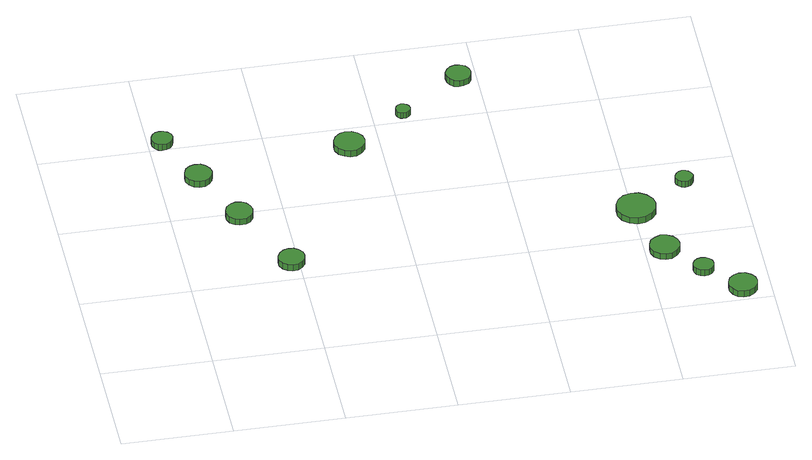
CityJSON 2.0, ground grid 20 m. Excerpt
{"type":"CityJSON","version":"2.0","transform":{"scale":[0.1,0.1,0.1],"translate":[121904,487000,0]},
"CityObjects":{
"tree1":{"type":"SolitaryVegetationObject","attributes":{"function":"something"},"geometry":[{"type":"MultiSurface","lod":"1","boundaries":[[[0,1,2,3,4,5,6,7,8,9,10,11,12,13,14]],[[15,16,17,18,19,20,21,22,23,24,25,26,27,28,29]],[[0,29,28,1]],[[1,28,27,2]],[[2,27,26,3]],[[3,26,25,4]],[[4,25,24,5]],[[5,24,23,6]],[[6,23,22,7]],[[7,22,21,8]],[[8,21,20,9]],[[9,20,19,10]],[[10,19,18,11]],[[11,18,17,12]],[[12,17,16,13]],[[13,16,15,14]],[[14,15,29,0]]]}]},
"tree2":{"type":"SolitaryVegetationObject","attributes":{"function":"something"},"geometry":[{"type":"MultiSurface","lod":"1","boundaries":[[[30,31,32,33,34,35,36,37,38,39,40,41,42,43,44]],[[45,46,47,48,49,50,51,52,53,54,55,56,57,58,59]],[[30,59,58,31]],[[31,58,57,32]],[[32,57,56,33]],[[33,56,55,34]],[[34,55,54,35]],[[35,54,53,36]],[[36,53,52,37]],[[37,52,51,38]],[[38,51,50,39]],[[39,50,49,40]],[[40,49,48,41]],[[41,48,47,42]],[[42,47,46,43]],[[43,46,45,44]],[[44,45,59,30]]]}]},
"tree3":{"type":"SolitaryVegetationObject","attributes":{"function":"something"},"geometry":[{"type":"MultiSurface","lod":"1","boundaries":[[[60,61,62,63,64,65,66,67,68,69,70,71,72,73,74]],[[75,76,77,78,79,80,81,82,83,84,85,86,87,88,89]],[[60,89,88,61]],[[61,88,87,62]],[[62,87,86,63]],[[63,86,85,64]],[[64,85,84,65]],[[65,84,83,66]],[[66,83,82,67]],[[67,82,81,68]],[[68,81,80,69]],[[69,80,79,70]],[[70,79,78,71]],[[71,78,77,72]],[[72,77,76,73]],[[73,76,75,74]],[[74,75,89,60]]]}]},
"tree4":{"type":"SolitaryVegetationObject","attributes":{"function":"something"},"geometry":[{"type":"MultiSurface","lod":"1","boundaries":[[[90,91,92,93,94,95,96,97,98,99,100,101,102,103,104]],[[105,106,107,108,109,110,111,112,113,114,115,116,117,118,119]],[[90,119,118,91]],[[91,118,117,92]],[[92,117,116,93]],[[93,116,115,94]],[[94,115,114,95]],[[95,114,113,96]],[[96,113,112,97]],[[97,112,111,98]],[[98,111,110,99]],[[99,110,109,100]],[[100,109,108,101]],[[101,108,107,102]],[[102,107,106,103]],[[103,106,105,104]],[[104,105,119,90]]]}]},
"tree5":{"type":"SolitaryVegetationObject","attributes":{"function":"something"},"geometry":[{"type":"MultiSurface","lod":"1","boundaries":[[[120,121,122,123,124,125,126,127,128,129,130,131,132,133,134]],[[135,136,137,138,139,140,141,142,143,144,145,146,147,148,149]],[[120,149,148,121]],[[121,148,147,122]],[[122,147,146,123]],[[123,146,145,124]],[[124,145,144,125]],[[125,144,143,126]],[[126,143,142,127]],[[127,142,141,128]],[[128,141,140,129]],[[129,140,139,130]],[[130,139,138,131]],[[131,138,137,132]],[[132,137,136,133]],[[133,136,135,134]],[[134,135,149,120]]]}]},
"tree6":{"type":"SolitaryVegetationObject","attributes":{"function":"something"},"geometry":[{"type":"MultiSurface","lod":"1","boundaries":[[[150,151,152,153,154,155,156,157,158,159,160,161,162,163,164]],[[165,166,167,168,169,170,171,172,173,174,175,176,177,178,179]],[[150,179,178,151]],[[151,178,177,152]],[[152,177,176,153]],[[153,176,175,154]],[[154,175,174,155]],[[155,174,173,156]],[[156,173,172,157]],[[157,172,171,158]],[[158,171,170,159]],[[159,170,169,160]],[[160,169,168,161]],[[161,168,167,162]],[[162,167,166,163]],[[163,166,165,164]],[[164,165,179,150]]]}]},
"tree7":{"type":"SolitaryVegetationObject","attributes":{"function":"something"},"geometry":[{"type":"MultiSurface","lod":"1","boundaries":[[[180,181,182,183,184,185,186,187,188,189,190,191,192,193,194]],[[195,196,197,198,199,200,201,202,203,204,205,206,207,208,209]],[[180,209,208,181]],[[181,208,207,182]],[[182,207,206,183]],[[183,206,205,184]],[[184,205,204,185]],[[185,204,203,186]],[[186,203,202,187]],[[187,202,201,188]],[[188,201,200,189]],[[189,200,199,190]],[[190,199,198,191]],[[191,198,197,192]],[[192,197,196,193]],[[193,196,195,194]],[[194,195,209,180]]]}]},
"tree8":{"type":"SolitaryVegetationObject","attributes":{"function":"something"},"geometry":[{"type":"MultiSurface","lod":"1","boundaries":[[[210,211,212,213,214,215,216,217,218,219,220,221,222,223,224]],[[225,226,227,228,229,230,231,232,233,234,235,236,237,238,239]],[[210,239,238,211]],[[211,238,237,212]],[[212,237,236,213]],[[213,236,235,214]],[[214,235,234,215]],[[215,234,233,216]],[[216,233,232,217]],[[217,232,231,218]],[[218,231,230,219]],[[219,230,229,220]],[[220,229,228,221]],[[221,228,227,222]],[[222,227,226,223]],[[223,226,225,224]],[[224,225,239,210]]]}]},
"tree9":{"type":"SolitaryVegetationObject","attributes":{"function":"something"},"geometry":[{"type":"MultiSurface","lod":"1","boundaries":[[[240,241,242,243,244,245,246,247,248,249,250,251,252,253,254]],[[255,256,257,258,259,260,261,262,263,264,265,266,267,268,269]],[[240,269,268,241]],[[241,268,267,242]],[[242,267,266,243]],[[243,266,265,244]],[[244,265,264,245]],[[245,264,263,246]],[[246,263,262,247]],[[247,262,261,248]],[[248,261,260,249]],[[249,260,259,250]],[[250,259,258,251]],[[251,258,257,252]],[[252,257,256,253]],[[253,256,255,254]],[[254,255,269,240]]]}]},
"tree10":{"type":"SolitaryVegetationObject","attributes":{"function":"something"},"geometry":[{"type":"MultiSurface","lod":"1","boundaries":[[[270,271,272,273,274,275,276,277,278,279,280,281,282,283,284]],[[285,286,287,288,289,290,291,292,293,294,295,296,297,298,299]],[[270,299,298,271]],[[271,298,297,272]],[[272,297,296,273]],[[273,296,295,274]],[[274,295,294,275]],[[275,294,293,276]],[[276,293,292,277]],[[277,292,291,278]],[[278,291,290,279]],[[279,290,289,280]],[[280,289,288,281]],[[281,288,287,282]],[[282,287,286,283]],[[283,286,285,284]],[[284,285,299,270]]]}]},
"tree11":{"type":"SolitaryVegetationObject","attributes":{"function":"something"},"geometry":[{"type":"MultiSurface","lod":"1","boundaries":[[[300,301,302,303,304,305,306,307,308,309,310,311,312,313,314]],[[315,316,317,318,319,320,321,322,323,324,325,326,327,328,329]],[[300,329,328,301]],[[301,328,327,302]],[[302,327,326,303]],[[303,326,325,304]],[[304,325,324,305]],[[305,324,323,306]],[[306,323,322,307]],[[307,322,321,308]],[[308,321,320,309]],[[309,320,319,310]],[[310,319,318,311]],[[311,318,317,312]],[[312,317,316,313]],[[313,316,315,314]],[[314,315,329,300]]]}]},
"tree12":{"type":"SolitaryVegetationObject","attributes":{"function":"something"},"geometry":[{"type":"MultiSurface","lod":"1","boundaries":[[[330,331,332,333,334,335,336,337,338,339,340,341,342,343,344]],[[345,346,347,348,349,350,351,352,353,354,355,356,357,358,359]],[[330,359,358,331]],[[331,358,357,332]],[[332,357,356,333]],[[333,356,355,334]],[[334,355,354,335]],[[335,354,353,336]],[[336,353,352,337]],[[337,352,351,338]],[[338,351,350,339]],[[339,350,349,340]],[[340,349,348,341]],[[341,348,347,342]],[[342,347,346,343]],[[343,346,345,344]],[[344,345,359,330]]]}]}
},
"vertices":[
[43,610,20],[41,618,20],[36,624,20],[29,628,20],[21,629,20],[14,627,20],[8,621,20],[5,614,20],[5,606,20],[8,599,20],[14,593,20],[21,591,20],[29,592,20],[36,596,20],[41,602,20],[41,602,7],[36,596,7],[29,592,7],[21,591,7],[14,593,7],[8,599,7],[5,606,7],[5,614,7],[8,621,7],[14,627,7],[21,629,7],[29,628,7],[36,624,7],[41,618,7],[43,610,7],
[94,506,16],[91,516,16],[85,525,16],[77,530,16],[66,531,16],[57,528,16],[49,521,16],[45,511,16],[45,501,16],[49,492,16],[57,485,16],[66,482,16],[77,483,16],[85,488,16],[91,496,16],[91,496,3],[85,488,3],[77,483,3],[66,482,3],[57,485,3],[49,492,3],[45,501,3],[45,511,3],[49,521,3],[57,528,3],[66,531,3],[77,530,3],[85,525,3],[91,516,3],[94,506,3],
[144,390,15],[142,400,15],[136,409,15],[128,414,15],[117,415,15],[108,412,15],[100,405,15],[96,395,15],[96,385,15],[100,376,15],[108,369,15],[117,366,15],[128,367,15],[136,372,15],[142,380,15],[142,380,2],[136,372,2],[128,367,2],[117,366,2],[108,369,2],[100,376,2],[96,385,2],[96,395,2],[100,405,2],[108,412,2],[117,415,2],[128,414,2],[136,409,2],[142,400,2],[144,390,2],
[210,246,15],[208,256,15],[202,264,15],[194,269,15],[184,270,15],[175,267,15],[167,260,15],[163,251,15],[163,241,15],[167,232,15],[175,226,15],[184,223,15],[194,224,15],[202,229,15],[208,237,15],[208,237,2],[202,229,2],[194,224,2],[184,223,2],[175,226,2],[167,232,2],[163,241,2],[163,251,2],[167,260,2],[175,267,2],[184,270,2],[194,269,2],[202,264,2],[208,256,2],[210,246,2],
[372,545,17],[370,556,17],[363,565,17],[353,571,17],[341,572,17],[331,569,17],[322,561,17],[317,550,17],[317,539,17],[322,528,17],[331,521,17],[341,517,17],[353,518,17],[363,524,17],[370,533,17],[370,533,4],[363,524,4],[353,518,4],[341,517,4],[331,521,4],[322,528,4],[317,539,4],[317,550,4],[322,561,4],[331,569,4],[341,572,4],[353,571,4],[363,565,4],[370,556,4],[372,545,4],
[467,621,15],[466,626,15],[463,630,15],[458,633,15],[452,634,15],[447,632,15],[443,628,15],[441,623,15],[441,618,15],[443,613,15],[447,609,15],[452,608,15],[458,608,15],[463,611,15],[466,615,15],[466,615,3],[463,611,3],[458,608,3],[452,608,3],[447,609,3],[443,613,3],[441,618,3],[441,623,3],[443,628,3],[447,632,3],[452,634,3],[458,633,3],[463,630,3],[466,626,3],[467,621,3],
[590,701,15],[588,710,15],[583,718,15],[574,723,15],[565,724,15],[556,721,15],[549,714,15],[545,706,15],[545,696,15],[549,688,15],[556,681,15],[565,679,15],[574,680,15],[583,684,15],[588,692,15],[588,692,2],[583,684,2],[574,680,2],[565,679,2],[556,681,2],[549,688,2],[545,696,2],[545,706,2],[549,714,2],[556,721,2],[565,724,2],[574,723,2],[583,718,2],[588,710,2],[590,701,2],
[861,162,14],[859,173,14],[852,182,14],[843,187,14],[831,189,14],[821,185,14],[812,178,14],[808,167,14],[808,156,14],[812,146,14],[821,138,14],[831,135,14],[843,136,14],[852,142,14],[859,151,14],[859,151,2],[852,142,2],[843,136,2],[831,135,2],[821,138,2],[812,146,2],[808,156,2],[808,167,2],[812,178,2],[821,185,2],[831,189,2],[843,187,2],[852,182,2],[859,173,2],[861,162,2],
[840,278,15],[837,292,15],[828,304,15],[815,312,15],[801,313,15],[787,309,15],[776,299,15],[770,285,15],[770,270,15],[776,257,15],[787,247,15],[801,242,15],[815,244,15],[828,251,15],[837,263,15],[837,263,2],[828,251,2],[815,244,2],[801,242,2],[787,247,2],[776,257,2],[770,270,2],[770,285,2],[776,299,2],[787,309,2],[801,313,2],[815,312,2],[828,304,2],[837,292,2],[840,278,2],
[909,96,14],[908,103,14],[903,109,14],[897,113,14],[889,114,14],[882,112,14],[876,106,14],[873,100,14],[873,92,14],[876,85,14],[882,80,14],[889,78,14],[897,79,14],[903,82,14],[908,88,14],[908,88,1],[903,82,1],[897,79,1],[889,78,1],[882,80,1],[876,85,1],[873,92,1],[873,100,1],[876,106,1],[882,112,1],[889,114,1],[897,113,1],[903,109,1],[908,103,1],[909,96,1],
[975,32,15],[973,43,15],[967,51,15],[957,57,15],[946,58,15],[936,54,15],[928,47,15],[924,37,15],[924,27,15],[928,17,15],[936,9,15],[946,6,15],[957,7,15],[967,13,15],[973,21,15],[973,21,2],[967,13,2],[957,7,2],[946,6,2],[936,9,2],[928,17,2],[924,27,2],[924,37,2],[928,47,2],[936,54,2],[946,58,2],[957,57,2],[967,51,2],[973,43,2],[975,32,2],
[919,345,14],[917,351,14],[913,357,14],[908,360,14],[901,361,14],[895,359,14],[890,354,14],[887,348,14],[887,342,14],[890,336,14],[895,331,14],[901,329,14],[908,330,14],[913,333,14],[917,339,14],[917,339,1],[913,333,1],[908,330,1],[901,329,1],[895,331,1],[890,336,1],[887,342,1],[887,348,1],[890,354,1],[895,359,1],[901,361,1],[908,360,1],[913,357,1],[917,351,1],[919,345,1]
]}
